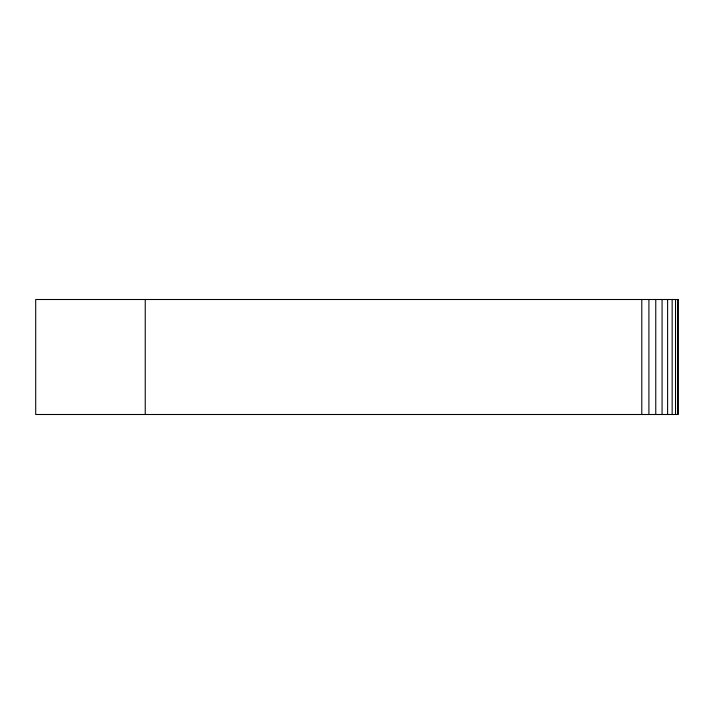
<?xml version="1.0" encoding="UTF-8"?>
<svg xmlns="http://www.w3.org/2000/svg" width="714" height="714" viewBox="0 0 714 714"><rect width="100%" height="100%" fill="white"/><g stroke="black" fill="none" stroke-linecap="round" stroke-linejoin="round"><path stroke-width="1.07" d="M677.595 299.505L677.595 414.495M675.524 299.505L675.524 414.495M672.151 299.505L672.151 414.495M667.608 299.505L667.608 414.495M662.074 299.505L662.074 414.495M655.764 299.505L655.764 414.495M648.91 299.505L648.91 414.495M641.788 299.505L641.788 414.495M145.237 299.505L145.237 414.495M678.3 299.505L35.7 299.505L35.7 414.495L678.3 414.495L678.3 299.505"/></g></svg>
